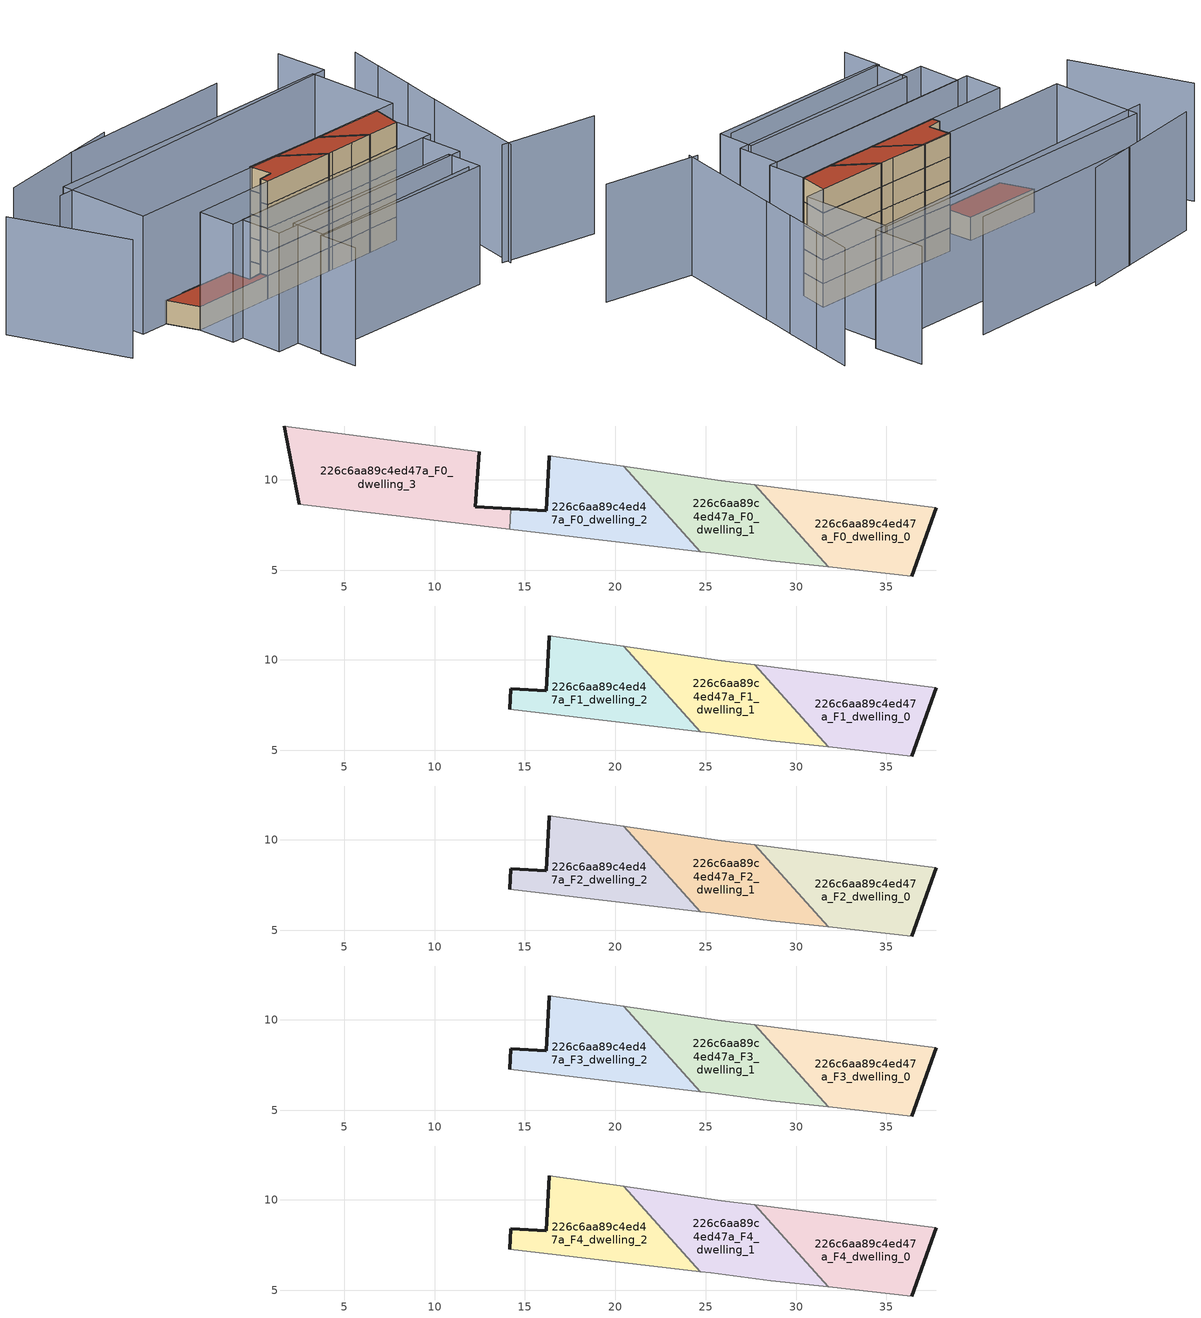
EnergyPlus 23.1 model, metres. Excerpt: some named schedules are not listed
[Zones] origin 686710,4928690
226c6aa89c4ed47a_F0_dwelling_0
 floor ground (EU_floor_Construction): 36.4,4.68 37.76,8.47 27.72,9.73 31.79,5.18 z0
 wall outside (EU_wall_Construction): 37.76,8.47 36.4,4.68 z0:3
 wall adiabatic (EU_wall_Construction): 27.72,9.73 37.76,8.47 / 36.4,4.68 31.79,5.18 z0:3
 wall to 226c6aa89c4ed47a_F0_dwelling_1 (EU_wall_Construction): 31.78,5.18 27.73,9.73 z0:3
226c6aa89c4ed47a_F0_dwelling_1
 floor ground (EU_floor_Construction): 31.79,5.18 27.72,9.73 25.85,9.96 20.48,10.74 24.69,6.03 25.28,5.96 28.59,5.53 z0
 wall adiabatic (EU_wall_Construction): 31.79,5.18 28.59,5.53 25.28,5.96 24.69,6.03 / 20.48,10.74 25.85,9.96 27.72,9.73 z0:3
 wall to 226c6aa89c4ed47a_F0_dwelling_2 (EU_wall_Construction): 24.69,6.03 20.48,10.74 z0:3
226c6aa89c4ed47a_F0_dwelling_2
 floor ground (EU_floor_Construction): 24.69,6.03 20.48,10.74 16.34,11.34 16.17,8.29 14.22,8.4 14.16,7.28 z0
 wall outside (EU_wall_Construction): 14.22,8.4 16.17,8.29 16.34,11.34 z0:3
 wall adiabatic (EU_wall_Construction): 16.34,11.34 20.48,10.74 / 24.69,6.03 14.16,7.28 z0:3
 wall to 226c6aa89c4ed47a_F0_dwelling_3 (EU_wall_Construction): 14.16,7.28 14.22,8.4 z0:3
226c6aa89c4ed47a_F0_dwelling_3
 floor ground (EU_floor_Construction): 14.16,7.28 14.22,8.4 14.21,8.4 12.26,8.5 12.46,11.56 1.68,12.98 2.52,8.66 z0
 wall outside (EU_wall_Construction): 2.52,8.66 1.68,12.98 / 12.46,11.56 12.26,8.5 14.21,8.4 14.22,8.4 z0:3
 wall adiabatic (EU_wall_Construction): 1.68,12.98 12.46,11.56 / 14.16,7.28 2.52,8.66 z0:3
 roof outside (EU_roof_Construction): 12.46,11.56 12.26,8.5 14.21,8.4 14.22,8.4 14.16,7.28 2.52,8.66 1.68,12.98 z3
226c6aa89c4ed47a_F1_dwelling_0
 floor to 226c6aa89c4ed47a_F0_dwelling_0 (EU_floor_Construction): 36.4,4.68 37.76,8.47 27.72,9.73 31.78,5.18 z3
 wall outside (EU_wall_Construction): 37.76,8.47 36.4,4.68 z3:6
 wall adiabatic (EU_wall_Construction): 27.72,9.73 37.76,8.47 / 36.4,4.68 31.79,5.18 z3:6
 wall to 226c6aa89c4ed47a_F1_dwelling_1 (EU_wall_Construction): 31.78,5.18 27.73,9.73 z3:6
226c6aa89c4ed47a_F1_dwelling_1
 floor to 226c6aa89c4ed47a_F0_dwelling_1 (EU_floor_Construction): 31.78,5.18 27.72,9.73 25.85,9.96 20.48,10.74 24.69,6.03 25.28,5.96 28.59,5.53 z3
 wall adiabatic (EU_wall_Construction): 31.79,5.18 28.59,5.53 25.28,5.96 24.69,6.03 / 20.48,10.74 25.85,9.96 27.72,9.73 z3:6
 wall to 226c6aa89c4ed47a_F1_dwelling_2 (EU_wall_Construction): 24.69,6.03 20.48,10.74 z3:6
226c6aa89c4ed47a_F1_dwelling_2
 floor to 226c6aa89c4ed47a_F0_dwelling_2 (EU_floor_Construction): 24.69,6.03 20.48,10.74 16.34,11.34 16.17,8.29 14.22,8.4 14.16,7.28 z3
 wall outside (EU_wall_Construction): 14.16,7.28 14.22,8.4 16.17,8.29 16.34,11.34 z3:6
 wall adiabatic (EU_wall_Construction): 16.34,11.34 20.48,10.74 / 24.69,6.03 14.16,7.28 z3:6
226c6aa89c4ed47a_F2_dwelling_0
 floor to 226c6aa89c4ed47a_F1_dwelling_0 (EU_floor_Construction): 36.4,4.68 37.76,8.47 27.72,9.73 31.78,5.18 z6
 wall outside (EU_wall_Construction): 37.76,8.47 36.4,4.68 z6:9
 wall adiabatic (EU_wall_Construction): 27.72,9.73 37.76,8.47 / 36.4,4.68 31.79,5.18 z6:9
 wall to 226c6aa89c4ed47a_F2_dwelling_1 (EU_wall_Construction): 31.78,5.18 27.73,9.73 z6:9
226c6aa89c4ed47a_F2_dwelling_1
 floor to 226c6aa89c4ed47a_F1_dwelling_1 (EU_floor_Construction): 31.78,5.18 27.72,9.73 25.85,9.96 20.48,10.74 24.69,6.03 25.28,5.96 28.59,5.53 z6
 wall adiabatic (EU_wall_Construction): 31.79,5.18 28.59,5.53 25.28,5.96 24.69,6.03 / 20.48,10.74 25.85,9.96 27.72,9.73 z6:9
 wall to 226c6aa89c4ed47a_F2_dwelling_2 (EU_wall_Construction): 24.69,6.03 20.48,10.74 z6:9
226c6aa89c4ed47a_F2_dwelling_2
 floor to 226c6aa89c4ed47a_F1_dwelling_2 (EU_floor_Construction): 24.69,6.03 20.48,10.74 16.34,11.34 16.17,8.29 14.22,8.4 14.16,7.28 z6
 wall outside (EU_wall_Construction): 14.16,7.28 14.22,8.4 16.17,8.29 16.34,11.34 z6:9
 wall adiabatic (EU_wall_Construction): 16.34,11.34 20.48,10.74 / 24.69,6.03 14.16,7.28 z6:9
226c6aa89c4ed47a_F3_dwelling_0
 floor to 226c6aa89c4ed47a_F2_dwelling_0 (EU_floor_Construction): 36.4,4.68 37.76,8.47 27.72,9.73 31.78,5.18 z9
 wall outside (EU_wall_Construction): 37.76,8.47 36.4,4.68 z9:12
 wall adiabatic (EU_wall_Construction): 27.72,9.73 37.76,8.47 / 36.4,4.68 31.79,5.18 z9:12
 wall to 226c6aa89c4ed47a_F3_dwelling_1 (EU_wall_Construction): 31.78,5.18 27.73,9.73 z9:12
226c6aa89c4ed47a_F3_dwelling_1
 floor to 226c6aa89c4ed47a_F2_dwelling_1 (EU_floor_Construction): 31.78,5.18 27.72,9.73 25.85,9.96 20.48,10.74 24.69,6.03 25.28,5.96 28.59,5.53 z9
 wall adiabatic (EU_wall_Construction): 31.79,5.18 28.59,5.53 25.28,5.96 24.69,6.03 / 20.48,10.74 25.85,9.96 27.72,9.73 z9:12
 wall to 226c6aa89c4ed47a_F3_dwelling_2 (EU_wall_Construction): 24.69,6.03 20.48,10.74 z9:12
226c6aa89c4ed47a_F3_dwelling_2
 floor to 226c6aa89c4ed47a_F2_dwelling_2 (EU_floor_Construction): 24.69,6.03 20.48,10.74 16.34,11.34 16.17,8.29 14.22,8.4 14.16,7.28 z9
 wall outside (EU_wall_Construction): 14.16,7.28 14.22,8.4 16.17,8.29 16.34,11.34 z9:12
 wall adiabatic (EU_wall_Construction): 16.34,11.34 20.48,10.74 / 24.69,6.03 14.16,7.28 z9:12
226c6aa89c4ed47a_F4_dwelling_0
 floor to 226c6aa89c4ed47a_F3_dwelling_0 (EU_floor_Construction): 36.4,4.68 37.76,8.47 27.72,9.73 31.78,5.18 z12
 wall outside (EU_wall_Construction): 37.76,8.47 36.4,4.68 z12:15
 wall adiabatic (EU_wall_Construction): 27.72,9.73 37.76,8.47 / 36.4,4.68 31.79,5.18 z12:15
 wall to 226c6aa89c4ed47a_F4_dwelling_1 (EU_wall_Construction): 31.78,5.18 27.73,9.73 z12:15
 roof outside (EU_roof_Construction): 37.76,8.47 36.4,4.68 31.79,5.18 27.72,9.73 z15
226c6aa89c4ed47a_F4_dwelling_1
 floor to 226c6aa89c4ed47a_F3_dwelling_1 (EU_floor_Construction): 31.78,5.18 27.72,9.73 25.85,9.96 20.48,10.74 24.69,6.03 25.28,5.96 28.59,5.53 z12
 wall adiabatic (EU_wall_Construction): 31.79,5.18 28.59,5.53 25.28,5.96 24.69,6.03 / 20.48,10.74 25.85,9.96 27.72,9.73 z12:15
 wall to 226c6aa89c4ed47a_F4_dwelling_2 (EU_wall_Construction): 24.69,6.03 20.48,10.74 z12:15
 roof outside (EU_roof_Construction): 27.72,9.73 31.79,5.18 28.59,5.53 25.28,5.96 24.69,6.03 20.48,10.74 25.85,9.96 z15
226c6aa89c4ed47a_F4_dwelling_2
 floor to 226c6aa89c4ed47a_F3_dwelling_2 (EU_floor_Construction): 24.69,6.03 20.48,10.74 16.34,11.34 16.17,8.29 14.22,8.4 14.16,7.28 z12
 wall outside (EU_wall_Construction): 14.16,7.28 14.22,8.4 16.17,8.29 16.34,11.34 z12:15
 wall adiabatic (EU_wall_Construction): 16.34,11.34 20.48,10.74 / 24.69,6.03 14.16,7.28 z12:15
 roof outside (EU_roof_Construction): 20.48,10.74 24.69,6.03 14.16,7.28 14.22,8.4 16.17,8.29 16.34,11.34 z15
shading: 4.65,-11.82 5.24,-6.51 / 5.24,-6.51 30.9,-9.39 / 38.19,-8.97 51.03,-12.94 / 38.88,-9.72 44.3,5.01 / 44.19,4.85 46.12,9.98 / 45.98,9.58 48.13,15.6 / 47.86,14.71 49.77,20.01 / -11.52,26.26 -8.42,10.46 / 44.29,27.03 43.62,20.07 / 43.62,20.07 -3.03,24.59 / 33.41,28.09 7.51,30.59 / 14.57,30.77 -4.34,30.23 / 31.85,-10.29 5.52,-6.83 / 5.52,-6.83 6.16,-1.95 / 6.16,-1.95 32.49,-5.41 / 32.49,-5.41 31.85,-10.29 / 3.54,3.41 34.54,-0.32 / 34.54,-0.32 33.85,-6.05 / 33.85,-6.05 2.85,-2.32 / 2.85,-2.32 3.54,3.41 / 2.52,8.66 36.4,4.68 / 36.4,4.68 35.79,-0.48 / 35.79,-0.48 1.91,3.5 / 1.91,3.5 2.52,8.66 / 40.48,8.14 -2.27,13.36 / -2.27,13.36 -0.75,25.77 / -0.75,25.77 42,20.55 / 42,20.55 40.48,8.14 z0:15
[Building]
EU S2 Campaign: North Axis=0; Terrain=City; Solar Distribution=FullExterior
[Site:Location]
Bologna: Latitude=44.5; Longitude=11.25; Time Zone=1; Elevation=37
[SizingPeriod:WeatherFileDays]
AnnualSizingPeriod: Begin Month=1; Begin Day of Month=1; End Month=12; End Day of Month=31; Day of Week for Start Day=Monday; Use Weather File Daylight Saving Period=No; Use Weather File Rain and Snow Indicators=No
[MATERIAL]
EU_InternalMass_Material: Roughness=MediumRough; Thickness=0.1; Conductivity=1; Density=1800; Specific Heat=900; Thermal Absorptance=0.9; Solar Absorptance=0.7; Visible Absorptance=0.7
[MATERIAL:NOMASS] Roughness=MediumRough; Thermal Absorptance=0.9; Solar Absorptance=0.7; Visible Absorptance=0.7
Name | Thermal Resistance
EU_wall_NoMass | 0.905828
EU_roof_NoMass | 0.37593
EU_floor_NoMass | 0.67114
[CONSTRUCTION]
EU_wall_Construction: EU_wall_NoMass
EU_roof_Construction: EU_roof_NoMass
EU_floor_Construction: EU_floor_NoMass
EU_InternalMass_Construction: EU_InternalMass_Material
[ZONE] Type=1; Multiplier=1; Ceiling Height=autocalculate; Floor Area=autocalculate; Part of Total Floor Area=Yes
Name | Volume
226c6aa89c4ed47a_F0_dwelling_0 | 88.0005
226c6aa89c4ed47a_F1_dwelling_0; 226c6aa89c4ed47a_F2_dwelling_0; 226c6aa89c4ed47a_F3_dwelling_0; 226c6aa89c4ed47a_F4_dwelling_0 | 88.0012
226c6aa89c4ed47a_F0_dwelling_1 | 87.9924
226c6aa89c4ed47a_F1_dwelling_1; 226c6aa89c4ed47a_F2_dwelling_1; 226c6aa89c4ed47a_F3_dwelling_1; 226c6aa89c4ed47a_F4_dwelling_1 | 87.9939
226c6aa89c4ed47a_F0_dwelling_2 | 87.9895
226c6aa89c4ed47a_F1_dwelling_2; 226c6aa89c4ed47a_F2_dwelling_2; 226c6aa89c4ed47a_F3_dwelling_2; 226c6aa89c4ed47a_F4_dwelling_2 | 87.991
226c6aa89c4ed47a_F0_dwelling_3 | 133.495
[INTERNALMASS] Construction=EU_InternalMass_Construction
Name | Zone or ZoneList | Surface Area
226c6aa89c4ed47a_F0_dwelling_0_EU_InternalMass | 226c6aa89c4ed47a_F0_dwelling_0 | 29.3336
226c6aa89c4ed47a_F0_dwelling_1_EU_InternalMass | 226c6aa89c4ed47a_F0_dwelling_1 | 29.3309
226c6aa89c4ed47a_F0_dwelling_2_EU_InternalMass | 226c6aa89c4ed47a_F0_dwelling_2 | 29.3304
226c6aa89c4ed47a_F0_dwelling_3_EU_InternalMass | 226c6aa89c4ed47a_F0_dwelling_3 | 44.5018
226c6aa89c4ed47a_F1_dwelling_0_EU_InternalMass | 226c6aa89c4ed47a_F1_dwelling_0 | 44.1659
226c6aa89c4ed47a_F1_dwelling_1_EU_InternalMass | 226c6aa89c4ed47a_F1_dwelling_1 | 44.1637
226c6aa89c4ed47a_F1_dwelling_2_EU_InternalMass | 226c6aa89c4ed47a_F1_dwelling_2 | 44.1641
226c6aa89c4ed47a_F2_dwelling_0_EU_InternalMass | 226c6aa89c4ed47a_F2_dwelling_0 | 44.1659
226c6aa89c4ed47a_F2_dwelling_1_EU_InternalMass | 226c6aa89c4ed47a_F2_dwelling_1 | 44.1637
226c6aa89c4ed47a_F2_dwelling_2_EU_InternalMass | 226c6aa89c4ed47a_F2_dwelling_2 | 44.1641
226c6aa89c4ed47a_F3_dwelling_0_EU_InternalMass | 226c6aa89c4ed47a_F3_dwelling_0 | 44.1659
226c6aa89c4ed47a_F3_dwelling_1_EU_InternalMass | 226c6aa89c4ed47a_F3_dwelling_1 | 44.1637
226c6aa89c4ed47a_F3_dwelling_2_EU_InternalMass | 226c6aa89c4ed47a_F3_dwelling_2 | 44.1641
226c6aa89c4ed47a_F4_dwelling_0_EU_InternalMass | 226c6aa89c4ed47a_F4_dwelling_0 | 44.1659
226c6aa89c4ed47a_F4_dwelling_1_EU_InternalMass | 226c6aa89c4ed47a_F4_dwelling_1 | 44.1637
226c6aa89c4ed47a_F4_dwelling_2_EU_InternalMass | 226c6aa89c4ed47a_F4_dwelling_2 | 44.1641
[OTHEREQUIPMENT] Fuel Type=Electricity; Design Level Calculation Method=Watts/Area; Power per Zone Floor Area=1; Fraction Latent=0; Fraction Radiant=0; Fraction Lost=0; Carbon Dioxide Generation Rate=0; EndUse Subcategory=EU_Step8_InternalGains
Name | Zone or ZoneList or Space or SpaceList | Schedule
EU_Step8_InternalGain_226c6aa89c4ed47a_F0_dwelling_0_f000 | 226c6aa89c4ed47a_F0_dwelling_0 | EU_Step8_GainSchedule_226c6aa89c4ed47a_F0_dwelling_0_f000
EU_Step8_InternalGain_226c6aa89c4ed47a_F0_dwelling_1_f000 | 226c6aa89c4ed47a_F0_dwelling_1 | EU_Step8_GainSchedule_226c6aa89c4ed47a_F0_dwelling_1_f000
EU_Step8_InternalGain_226c6aa89c4ed47a_F0_dwelling_2_f000 | 226c6aa89c4ed47a_F0_dwelling_2 | EU_Step8_GainSchedule_226c6aa89c4ed47a_F0_dwelling_2_f000
EU_Step8_InternalGain_226c6aa89c4ed47a_F0_dwelling_3_f000 | 226c6aa89c4ed47a_F0_dwelling_3 | EU_Step8_GainSchedule_226c6aa89c4ed47a_F0_dwelling_3_f000
EU_Step8_InternalGain_226c6aa89c4ed47a_F1_dwelling_0_f000 | 226c6aa89c4ed47a_F1_dwelling_0 | EU_Step8_GainSchedule_226c6aa89c4ed47a_F1_dwelling_0_f000
EU_Step8_InternalGain_226c6aa89c4ed47a_F1_dwelling_1_f000 | 226c6aa89c4ed47a_F1_dwelling_1 | EU_Step8_GainSchedule_226c6aa89c4ed47a_F1_dwelling_1_f000
EU_Step8_InternalGain_226c6aa89c4ed47a_F1_dwelling_2_f000 | 226c6aa89c4ed47a_F1_dwelling_2 | EU_Step8_GainSchedule_226c6aa89c4ed47a_F1_dwelling_2_f000
EU_Step8_InternalGain_226c6aa89c4ed47a_F2_dwelling_0_f000 | 226c6aa89c4ed47a_F2_dwelling_0 | EU_Step8_GainSchedule_226c6aa89c4ed47a_F2_dwelling_0_f000
EU_Step8_InternalGain_226c6aa89c4ed47a_F2_dwelling_1_f000 | 226c6aa89c4ed47a_F2_dwelling_1 | EU_Step8_GainSchedule_226c6aa89c4ed47a_F2_dwelling_1_f000
EU_Step8_InternalGain_226c6aa89c4ed47a_F2_dwelling_2_f000 | 226c6aa89c4ed47a_F2_dwelling_2 | EU_Step8_GainSchedule_226c6aa89c4ed47a_F2_dwelling_2_f000
EU_Step8_InternalGain_226c6aa89c4ed47a_F3_dwelling_0_f000 | 226c6aa89c4ed47a_F3_dwelling_0 | EU_Step8_GainSchedule_226c6aa89c4ed47a_F3_dwelling_0_f000
EU_Step8_InternalGain_226c6aa89c4ed47a_F3_dwelling_1_f000 | 226c6aa89c4ed47a_F3_dwelling_1 | EU_Step8_GainSchedule_226c6aa89c4ed47a_F3_dwelling_1_f000
EU_Step8_InternalGain_226c6aa89c4ed47a_F3_dwelling_2_f000 | 226c6aa89c4ed47a_F3_dwelling_2 | EU_Step8_GainSchedule_226c6aa89c4ed47a_F3_dwelling_2_f000
EU_Step8_InternalGain_226c6aa89c4ed47a_F4_dwelling_0_f000 | 226c6aa89c4ed47a_F4_dwelling_0 | EU_Step8_GainSchedule_226c6aa89c4ed47a_F4_dwelling_0_f000
EU_Step8_InternalGain_226c6aa89c4ed47a_F4_dwelling_1_f000 | 226c6aa89c4ed47a_F4_dwelling_1 | EU_Step8_GainSchedule_226c6aa89c4ed47a_F4_dwelling_1_f000
EU_Step8_InternalGain_226c6aa89c4ed47a_F4_dwelling_2_f000 | 226c6aa89c4ed47a_F4_dwelling_2 | EU_Step8_GainSchedule_226c6aa89c4ed47a_F4_dwelling_2_f000
[ZONEVENTILATION:DESIGNFLOWRATE] Schedule=EU_AlwaysOn; Design Flow Rate Calculation Method=AirChanges/Hour; Air Changes per Hour=0.73129; Ventilation Type=Natural; Fan Pressure Rise=0; Fan Total Efficiency=1; Constant Term Coefficient=1; Temperature Term Coefficient=0; Velocity Term Coefficient=0; Velocity Squared Term Coefficient=0; Minimum Indoor Temperature=-100; Maximum Indoor Temperature=100; Delta Temperature=-100; Minimum Outdoor Temperature=-100; Maximum Outdoor Temperature=100; Maximum Wind Speed=40
Name | Zone or ZoneList or Space or SpaceList
EU_ConstantAir_226c6aa89c4ed47a_F0_dwelling_0 | 226c6aa89c4ed47a_F0_dwelling_0
EU_ConstantAir_226c6aa89c4ed47a_F0_dwelling_1 | 226c6aa89c4ed47a_F0_dwelling_1
EU_ConstantAir_226c6aa89c4ed47a_F0_dwelling_2 | 226c6aa89c4ed47a_F0_dwelling_2
EU_ConstantAir_226c6aa89c4ed47a_F0_dwelling_3 | 226c6aa89c4ed47a_F0_dwelling_3
EU_ConstantAir_226c6aa89c4ed47a_F1_dwelling_0 | 226c6aa89c4ed47a_F1_dwelling_0
EU_ConstantAir_226c6aa89c4ed47a_F1_dwelling_1 | 226c6aa89c4ed47a_F1_dwelling_1
EU_ConstantAir_226c6aa89c4ed47a_F1_dwelling_2 | 226c6aa89c4ed47a_F1_dwelling_2
EU_ConstantAir_226c6aa89c4ed47a_F2_dwelling_0 | 226c6aa89c4ed47a_F2_dwelling_0
EU_ConstantAir_226c6aa89c4ed47a_F2_dwelling_1 | 226c6aa89c4ed47a_F2_dwelling_1
EU_ConstantAir_226c6aa89c4ed47a_F2_dwelling_2 | 226c6aa89c4ed47a_F2_dwelling_2
EU_ConstantAir_226c6aa89c4ed47a_F3_dwelling_0 | 226c6aa89c4ed47a_F3_dwelling_0
EU_ConstantAir_226c6aa89c4ed47a_F3_dwelling_1 | 226c6aa89c4ed47a_F3_dwelling_1
EU_ConstantAir_226c6aa89c4ed47a_F3_dwelling_2 | 226c6aa89c4ed47a_F3_dwelling_2
EU_ConstantAir_226c6aa89c4ed47a_F4_dwelling_0 | 226c6aa89c4ed47a_F4_dwelling_0
EU_ConstantAir_226c6aa89c4ed47a_F4_dwelling_1 | 226c6aa89c4ed47a_F4_dwelling_1
EU_ConstantAir_226c6aa89c4ed47a_F4_dwelling_2 | 226c6aa89c4ed47a_F4_dwelling_2
[HVACTEMPLATE:THERMOSTAT] Constant Heating Setpoint=20; Constant Cooling Setpoint=50
EU_HeatOnly_226c6aa89c4ed47a_F0_dwelling_0; EU_HeatOnly_226c6aa89c4ed47a_F0_dwelling_1; EU_HeatOnly_226c6aa89c4ed47a_F0_dwelling_2; EU_HeatOnly_226c6aa89c4ed47a_F0_dwelling_3; EU_HeatOnly_226c6aa89c4ed47a_F1_dwelling_0; EU_HeatOnly_226c6aa89c4ed47a_F1_dwelling_1; EU_HeatOnly_226c6aa89c4ed47a_F1_dwelling_2; EU_HeatOnly_226c6aa89c4ed47a_F2_dwelling_0; EU_HeatOnly_226c6aa89c4ed47a_F2_dwelling_1; EU_HeatOnly_226c6aa89c4ed47a_F2_dwelling_2; EU_HeatOnly_226c6aa89c4ed47a_F3_dwelling_0; EU_HeatOnly_226c6aa89c4ed47a_F3_dwelling_1; EU_HeatOnly_226c6aa89c4ed47a_F3_dwelling_2; EU_HeatOnly_226c6aa89c4ed47a_F4_dwelling_0; EU_HeatOnly_226c6aa89c4ed47a_F4_dwelling_1; EU_HeatOnly_226c6aa89c4ed47a_F4_dwelling_2
[HVACTEMPLATE:ZONE:IDEALLOADSAIRSYSTEM] System Availability Schedule=EU_AlwaysOn; Maximum Heating Supply Air Temperature=50; Minimum Cooling Supply Air Temperature=13; Maximum Heating Supply Air Humidity Ratio=0.0156; Minimum Cooling Supply Air Humidity Ratio=0.0077; Heating Limit=NoLimit; Cooling Limit=NoLimit; Heating Availability Schedule=EU_AlwaysOn; Cooling Availability Schedule=EU_CoolingOff; Dehumidification Control Type=ConstantSensibleHeatRatio; Cooling Sensible Heat Ratio=0.7; Dehumidification Setpoint=60; Humidification Control Type=None; Humidification Setpoint=30; Outdoor Air Method=None; Outdoor Air Flow Rate per Person=0.00944; Outdoor Air Flow Rate per Zone Floor Area=0; Outdoor Air Flow Rate per Zone=0; Demand Controlled Ventilation Type=None; Outdoor Air Economizer Type=NoEconomizer; Heat Recovery Type=None; Sensible Heat Recovery Effectiveness=0.7; Latent Heat Recovery Effectiveness=0.65
Name | Template Thermostat
226c6aa89c4ed47a_F0_dwelling_0 | EU_HeatOnly_226c6aa89c4ed47a_F0_dwelling_0
226c6aa89c4ed47a_F0_dwelling_1 | EU_HeatOnly_226c6aa89c4ed47a_F0_dwelling_1
226c6aa89c4ed47a_F0_dwelling_2 | EU_HeatOnly_226c6aa89c4ed47a_F0_dwelling_2
